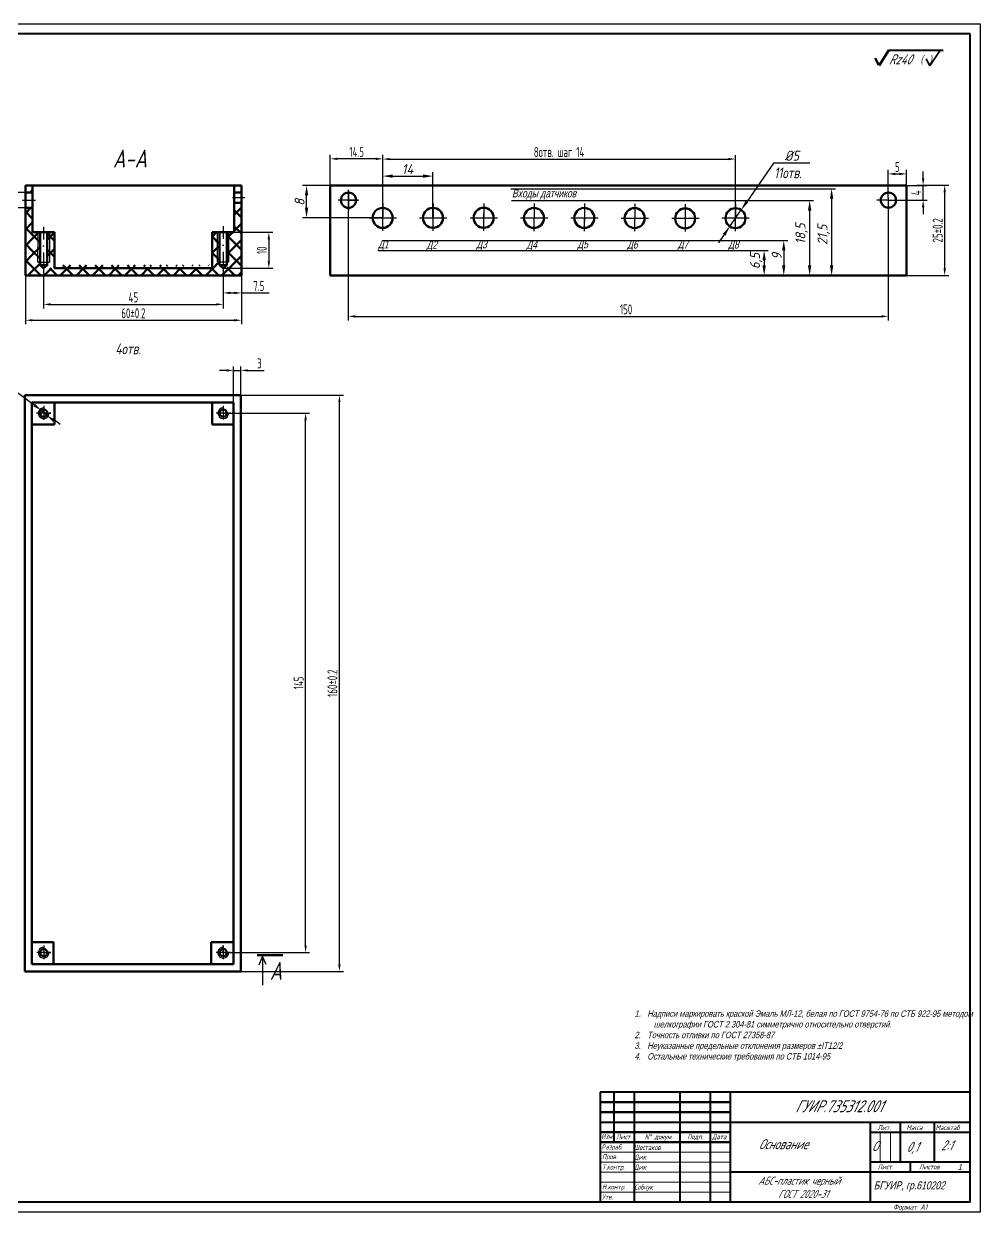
# Model space of a CAD drawing. Header units: millimetres. Extents: x 0 to 9139, y -367 to 2333.
# Drawn here: x 8081 to 8559, y 979 to 1573 of the extents above; entities that cross this region are included whole.
import ezdxf

# ---------------------------------------------------------------- set-up
doc = ezdxf.new("R2010")
doc.units = ezdxf.units.MM
doc.header["$LTSCALE"] = 0.5
doc.linetypes.add('осевая2', pattern=[28.575, 19.05, -3.175, 3.175, -3.175])
doc.linetypes.add('штрихпунктирная', pattern=[25.4, 12.7, -6.35, 0, -6.35])
doc.layers.get('0').update_dxf_attribs({"lineweight": 60})
doc.layers.get('Defpoints').update_dxf_attribs({"color": 5})
for name, color, linetype in [('1-оси', 1, 'осевая2'), ('3-размеры', 6, 'Continuous'), ('KONTUR', 7, 'Continuous'), ('MultiLayer', 9, 'Continuous')]:
    doc.layers.add(name, color=color, linetype=linetype)
for name, color, linetype, lineweight in [('Основная', 7, 'Continuous', 40), ('текст', 7, 'Continuous', 30), ('тонкая', 7, 'Continuous', 20)]:
    doc.layers.add(name, color=color, linetype=linetype, lineweight=lineweight)
doc.styles.add('ESKD', font='standarteskd.shx', dxfattribs={"width": 0.8, "oblique": 15})
doc.styles.get("Standard").update_dxf_attribs({"font": 'isocpeui.ttf', "width": 0.9})
doc.styles.add('ЕСКД', font='eskd15.shx', dxfattribs={"width": 0.8})
doc.styles.add('стиль1', font='romans.shx', dxfattribs={"width": 0.75, "oblique": 15, "height": 3.5})
doc.dimstyles.new('ISO-25', dxfattribs={"dimtxt": 3.5, "dimasz": 3.5, "dimexe": 2, "dimexo": 0, "dimgap": 1, "dimtad": 1, "dimtoh": 1, "dimdec": 0, "dimtxsty": 'Standard', "dimcen": 2.5, "dimadec": 0, "dimazin": 0, "dimtfac": 1, "dimtdec": 0, "dimtmove": 0, "dimatfit": 3, "dimldrblk": 'DOTSMALL', "dimfxl": 1, "dimarcsym": 0})
doc.dimstyles.new('Standart', dxfattribs={"dimtxt": 5, "dimasz": 5, "dimexe": 2, "dimexo": 0, "dimgap": 1, "dimtad": 1, "dimtoh": 1, "dimdec": 0, "dimtxsty": 'Standard', "dimcen": 2.5, "dimadec": 0, "dimazin": 0, "dimtfac": 1, "dimtdec": 0, "dimtmove": 0, "dimatfit": 3, "dimldrblk": 'DOTSMALL', "dimfxl": 1, "dimarcsym": 0})

# ---------------------------------------------------------------- blocks, each defined once
blk = doc.blocks.new('*D156')
at = {"layer": '3-размеры', "color": 0, "lineweight": -2, "transparency": 16777216}
for p, q in [((8189.44, 1387.73), (8240.78, 1387.73)), ((8238.78, 1103.23), (8238.78, 1384.23)), ((8189.44, 1099.73), (8240.78, 1099.73))]:
    blk.add_line(p, q, dxfattribs=at)
at = {"layer": '3-размеры', "color": 0, "lineweight": 30, "transparency": 16777216}
for points in [[(8238.19, 1384.23), (8239.36, 1384.23), (8238.78, 1387.73)], [(8238.19, 1103.23), (8239.36, 1103.23), (8238.78, 1099.73)]]:
    blk.add_solid(points, dxfattribs=at)
at = {"layer": 'Defpoints', "color": 0, "lineweight": 30, "transparency": 16777216}
for p in [(8189.44, 1387.73), (8238.78, 1387.73), (8189.44, 1099.73)]:
    blk.add_point(p, dxfattribs=at)
at = {"layer": '3-размеры', "color": 0, "lineweight": 30, "transparency": 16777216, "insert": (8235.28, 1243.73), "char_height": 5, "width": 5.4167, "attachment_point": 5, "rotation": 90, "style": 'ЕСКД'}
blk.add_mtext('160%%P0.2', dxfattribs=at)
blk = doc.blocks.new('_DotSmall')
at = {"color": 0, "linetype": 'ByBlock', "const_width": 0.5}
blk.add_lwpolyline([(-0.0625, 0, 1), (0.0625, 0, 1)], format="xyb", close=True, dxfattribs=at)
blk = doc.blocks.new('*D157')
at = {"layer": '3-размеры', "color": 0, "lineweight": -2, "transparency": 16777216}
for p, q in [((8180.73, 1378.71), (8223.87, 1378.71)), ((8221.87, 1112.62), (8221.87, 1375.21)), ((8180.73, 1109.12), (8223.87, 1109.12))]:
    blk.add_line(p, q, dxfattribs=at)
at = {"layer": '3-размеры', "color": 0, "transparency": 16777216}
for points in [[(8221.28, 1375.21), (8222.45, 1375.21), (8221.87, 1378.71)], [(8221.28, 1112.62), (8222.45, 1112.62), (8221.87, 1109.12)]]:
    blk.add_solid(points, dxfattribs=at)
at = {"layer": 'Defpoints', "color": 0, "transparency": 16777216}
for p in [(8180.73, 1378.71), (8221.87, 1378.71), (8180.73, 1109.12)]:
    blk.add_point(p, dxfattribs=at)
at = {"layer": '3-размеры', "color": 0, "lineweight": 30, "transparency": 16777216, "insert": (8218.37, 1243.91), "char_height": 5, "attachment_point": 5, "rotation": 90, "style": 'ЕСКД'}
blk.add_mtext('145', dxfattribs=at)
blk = doc.blocks.new('*D158')
at = {"layer": '3-размеры', "color": 0, "lineweight": -2, "transparency": 16777216}
for p, q in [((8185.84, 1384.13), (8185.84, 1402.09)), ((8189.44, 1384.13), (8189.44, 1402.09)), ((8182.34, 1400.09), (8178.84, 1400.09)), ((8185.84, 1400.09), (8189.44, 1400.09)), ((8192.94, 1400.09), (8201.11, 1400.09))]:
    blk.add_line(p, q, dxfattribs=at)
at = {"layer": '3-размеры', "color": 0, "transparency": 16777216}
for points in [[(8182.34, 1400.67), (8182.34, 1399.51), (8185.84, 1400.09)], [(8192.94, 1400.67), (8192.94, 1399.51), (8189.44, 1400.09)]]:
    blk.add_solid(points, dxfattribs=at)
at = {"layer": 'Defpoints', "color": 0, "transparency": 16777216}
for p in [(8189.44, 1400.09), (8185.84, 1384.13), (8189.44, 1384.13)]:
    blk.add_point(p, dxfattribs=at)
at = {"layer": '3-размеры', "color": 0, "lineweight": 30, "transparency": 16777216, "insert": (8198.78, 1403.59), "char_height": 5, "width": 5.7143, "attachment_point": 5, "style": 'ЕСКД'}
blk.add_mtext('3', dxfattribs=at)
blk = doc.blocks.new('*D142')
at = {"layer": '3-размеры', "color": 0, "lineweight": -2, "transparency": 16777216}
for p, q in [((8186.18, 1469.13), (8205.48, 1469.13)), ((8203.48, 1465.63), (8203.48, 1454.63)), ((8180.66, 1451.13), (8205.48, 1451.13))]:
    blk.add_line(p, q, dxfattribs=at)
at = {"layer": '3-размеры', "color": 0, "transparency": 16777216}
for points in [[(8202.9, 1465.63), (8204.07, 1465.63), (8203.48, 1469.13)], [(8202.9, 1454.63), (8204.07, 1454.63), (8203.48, 1451.13)]]:
    blk.add_solid(points, dxfattribs=at)
at = {"layer": 'Defpoints', "color": 0, "transparency": 16777216}
for p in [(8186.18, 1469.13), (8180.66, 1451.13), (8203.48, 1451.13)]:
    blk.add_point(p, dxfattribs=at)
at = {"layer": '3-размеры', "color": 0, "lineweight": 30, "transparency": 16777216, "insert": (8199.98, 1460.13), "char_height": 5, "attachment_point": 5, "rotation": 90, "style": 'ЕСКД'}
blk.add_mtext('10', dxfattribs=at)
blk = doc.blocks.new('*D143')
at = {"layer": '3-размеры', "color": 0, "lineweight": -2, "transparency": 16777216}
for p, q in [((8180.66, 1451.13), (8180.66, 1436.82)), ((8189.78, 1451.13), (8189.78, 1436.82)), ((8184.16, 1438.82), (8186.28, 1438.82)), ((8189.78, 1438.82), (8203.66, 1438.82))]:
    blk.add_line(p, q, dxfattribs=at)
at = {"layer": '3-размеры', "color": 0, "transparency": 16777216}
for points in [[(8184.16, 1439.4), (8184.16, 1438.24), (8180.66, 1438.82)], [(8186.28, 1439.4), (8186.28, 1438.24), (8189.78, 1438.82)]]:
    blk.add_solid(points, dxfattribs=at)
at = {"layer": 'Defpoints', "color": 0, "transparency": 16777216}
for p in [(8180.66, 1451.13), (8189.78, 1451.13), (8189.78, 1438.82)]:
    blk.add_point(p, dxfattribs=at)
at = {"layer": '3-размеры', "color": 0, "lineweight": 30, "transparency": 16777216, "insert": (8198.47, 1442.32), "char_height": 5, "attachment_point": 5, "style": 'ЕСКД'}
blk.add_mtext('7.5', dxfattribs=at)
blk = doc.blocks.new('*D144')
at = {"layer": '3-размеры', "color": 0, "lineweight": -2, "transparency": 16777216}
for p, q in [((8081.78, 1447.53), (8081.78, 1423.16)), ((8189.78, 1447.53), (8189.78, 1423.16)), ((8085.28, 1425.16), (8186.28, 1425.16))]:
    blk.add_line(p, q, dxfattribs=at)
at = {"layer": '3-размеры', "color": 0, "lineweight": 30, "transparency": 16777216}
for points in [[(8085.28, 1425.74), (8085.28, 1424.58), (8081.78, 1425.16)], [(8186.28, 1425.74), (8186.28, 1424.58), (8189.78, 1425.16)]]:
    blk.add_solid(points, dxfattribs=at)
at = {"layer": 'Defpoints', "color": 0, "lineweight": 30, "transparency": 16777216}
for p in [(8081.78, 1447.53), (8189.78, 1447.53), (8189.78, 1425.16)]:
    blk.add_point(p, dxfattribs=at)
at = {"layer": '3-размеры', "color": 0, "lineweight": 30, "transparency": 16777216, "insert": (8135.78, 1428.66), "char_height": 5, "attachment_point": 5, "style": 'ЕСКД'}
blk.add_mtext('60%%P0.2', dxfattribs=at)
blk = doc.blocks.new('*D145')
at = {"layer": '3-размеры', "color": 0, "lineweight": -2, "transparency": 16777216}
for p, q in [((8090.87, 1451.13), (8090.87, 1431.09)), ((8180.66, 1451.13), (8180.66, 1431.09)), ((8094.37, 1433.09), (8177.16, 1433.09))]:
    blk.add_line(p, q, dxfattribs=at)
at = {"layer": '3-размеры', "color": 0, "lineweight": 30, "transparency": 16777216}
for points in [[(8094.37, 1433.68), (8094.37, 1432.51), (8090.87, 1433.09)], [(8177.16, 1433.68), (8177.16, 1432.51), (8180.66, 1433.09)]]:
    blk.add_solid(points, dxfattribs=at)
at = {"layer": 'Defpoints', "color": 0, "lineweight": 30, "transparency": 16777216}
for p in [(8090.87, 1451.13), (8180.66, 1451.13), (8180.66, 1433.09)]:
    blk.add_point(p, dxfattribs=at)
at = {"layer": '3-размеры', "color": 0, "lineweight": 30, "transparency": 16777216, "insert": (8135.76, 1436.59), "char_height": 5, "attachment_point": 5, "style": 'ЕСКД'}
blk.add_mtext('45', dxfattribs=at)
blk = doc.blocks.new('*D139')
at = {"layer": '3-размеры', "color": 0, "lineweight": -2, "transparency": 16777216}
for p, q in [((8070.57, 1492.49), (8070.57, 1495.99)), ((8081.78, 1488.99), (8068.57, 1488.99)), ((8070.57, 1488.99), (8070.57, 1481.39)), ((8081.78, 1481.39), (8068.57, 1481.39)), ((8070.57, 1474.39), (8063.1, 1474.39)), ((8070.57, 1477.89), (8070.57, 1474.39))]:
    blk.add_line(p, q, dxfattribs=at)
at = {"layer": '3-размеры', "color": 0, "lineweight": 30, "transparency": 16777216}
for points in [[(8069.99, 1492.49), (8071.16, 1492.49), (8070.57, 1488.99)], [(8069.99, 1477.89), (8071.16, 1477.89), (8070.57, 1481.39)]]:
    blk.add_solid(points, dxfattribs=at)
at = {"layer": 'Defpoints', "color": 0, "lineweight": 30, "transparency": 16777216}
for p in [(8081.78, 1488.99), (8070.57, 1481.39), (8081.78, 1481.39)]:
    blk.add_point(p, dxfattribs=at)
at = {"layer": '3-размеры', "color": 0, "lineweight": 30, "transparency": 16777216, "insert": (8066.33, 1477.89), "char_height": 5, "width": 6.2857, "attachment_point": 5, "style": 'ЕСКД'}
blk.add_mtext('%%C4', dxfattribs=at)
blk = doc.blocks.new('*D146')
at = {"layer": '3-размеры', "color": 0, "lineweight": -2, "transparency": 16777216}
for p, q in [((8513.14, 1486.39), (8513.14, 1500.3)), ((8516.64, 1498.3), (8518.72, 1498.3)), ((8522.22, 1486.39), (8522.22, 1500.3))]:
    blk.add_line(p, q, dxfattribs=at)
at = {"layer": '3-размеры', "color": 0, "transparency": 16777216}
for points in [[(8516.64, 1498.89), (8516.64, 1497.72), (8513.14, 1498.3)], [(8518.72, 1498.89), (8518.72, 1497.72), (8522.22, 1498.3)]]:
    blk.add_solid(points, dxfattribs=at)
at = {"layer": 'Defpoints', "color": 0, "transparency": 16777216}
for p in [(8522.22, 1498.3), (8513.14, 1486.39), (8522.22, 1486.39)]:
    blk.add_point(p, dxfattribs=at)
at = {"layer": '3-размеры', "color": 0, "lineweight": 30, "transparency": 16777216, "insert": (8517.68, 1501.8), "char_height": 5, "attachment_point": 5, "style": 'ЕСКД'}
blk.add_mtext('5', dxfattribs=at)
blk = doc.blocks.new('*D147')
at = {"layer": '3-размеры', "color": 0, "lineweight": -2, "transparency": 16777216}
for p, q in [((8530.58, 1496.03), (8530.58, 1499.53)), ((8513.22, 1492.53), (8532.58, 1492.53)), ((8530.58, 1485.17), (8530.58, 1492.53)), ((8513.22, 1485.17), (8532.58, 1485.17)), ((8530.58, 1481.67), (8530.58, 1478.17))]:
    blk.add_line(p, q, dxfattribs=at)
at = {"layer": '3-размеры', "color": 0, "lineweight": 30, "transparency": 16777216}
for points in [[(8530, 1496.03), (8531.17, 1496.03), (8530.58, 1492.53)], [(8530, 1481.67), (8531.17, 1481.67), (8530.58, 1485.17)]]:
    blk.add_solid(points, dxfattribs=at)
at = {"layer": 'Defpoints', "color": 0, "lineweight": 30, "transparency": 16777216}
for p in [(8513.22, 1492.53), (8530.58, 1492.53), (8513.22, 1485.17)]:
    blk.add_point(p, dxfattribs=at)
at = {"layer": '3-размеры', "color": 0, "lineweight": 30, "transparency": 16777216, "insert": (8527.08, 1488.85), "char_height": 5, "attachment_point": 5, "rotation": 90, "style": 'ЕСКД'}
blk.add_mtext('4', dxfattribs=at)
blk = doc.blocks.new('*D148')
at = {"layer": '3-размеры', "color": 0, "lineweight": -2, "transparency": 16777216}
for p, q in [((8527.46, 1492.65), (8543.37, 1492.65)), ((8541.37, 1451.03), (8541.37, 1489.15)), ((8522.22, 1447.53), (8543.37, 1447.53))]:
    blk.add_line(p, q, dxfattribs=at)
at = {"layer": '3-размеры', "color": 0, "transparency": 16777216}
for points in [[(8540.79, 1489.15), (8541.95, 1489.15), (8541.37, 1492.65)], [(8540.79, 1451.03), (8541.95, 1451.03), (8541.37, 1447.53)]]:
    blk.add_solid(points, dxfattribs=at)
at = {"layer": 'Defpoints', "color": 0, "transparency": 16777216}
for p in [(8527.46, 1492.65), (8541.37, 1492.65), (8522.22, 1447.53)]:
    blk.add_point(p, dxfattribs=at)
at = {"layer": '3-размеры', "color": 0, "lineweight": 30, "transparency": 16777216, "insert": (8537.87, 1470.09), "char_height": 5, "attachment_point": 5, "rotation": 90, "style": 'ЕСКД'}
blk.add_mtext('25%%P0.2', dxfattribs=at)
blk = doc.blocks.new('*D140')
at = {"layer": '3-размеры', "color": 0, "lineweight": -2, "transparency": 16777216}
for p, q in [((8243.22, 1486.41), (8243.22, 1425.1)), ((8513.14, 1486.39), (8513.14, 1425.1)), ((8246.72, 1427.1), (8509.64, 1427.1))]:
    blk.add_line(p, q, dxfattribs=at)
at = {"layer": '3-размеры', "color": 0, "lineweight": 30, "transparency": 16777216}
for points in [[(8246.72, 1427.68), (8246.72, 1426.51), (8243.22, 1427.1)], [(8509.64, 1427.68), (8509.64, 1426.51), (8513.14, 1427.1)]]:
    blk.add_solid(points, dxfattribs=at)
at = {"layer": 'Defpoints', "color": 0, "lineweight": 30, "transparency": 16777216}
for p in [(8243.22, 1486.41), (8513.14, 1486.39), (8513.14, 1427.1)]:
    blk.add_point(p, dxfattribs=at)
at = {"layer": '3-размеры', "color": 0, "lineweight": 30, "transparency": 16777216, "insert": (8382.08, 1430.6), "char_height": 5, "attachment_point": 5, "style": 'ЕСКД'}
blk.add_mtext('150', dxfattribs=at)
blk = doc.blocks.new('*D141')
at = {"layer": '3-размеры', "color": 0, "lineweight": -2, "transparency": 16777216}
for p, q in [((8234.22, 1476.35), (8234.22, 1507.83)), ((8256.96, 1505.83), (8237.72, 1505.83)), ((8260.46, 1476.39), (8260.46, 1507.83))]:
    blk.add_line(p, q, dxfattribs=at)
at = {"layer": '3-размеры', "color": 0, "lineweight": 30, "transparency": 16777216}
for points in [[(8237.72, 1506.41), (8237.72, 1505.25), (8234.22, 1505.83)], [(8256.96, 1506.41), (8256.96, 1505.25), (8260.46, 1505.83)]]:
    blk.add_solid(points, dxfattribs=at)
at = {"layer": 'Defpoints', "color": 0, "lineweight": 30, "transparency": 16777216}
for p in [(8234.22, 1505.83), (8234.22, 1476.35), (8260.46, 1476.39)]:
    blk.add_point(p, dxfattribs=at)
at = {"layer": '3-размеры', "color": 0, "lineweight": 30, "transparency": 16777216, "insert": (8247.39, 1509.33), "char_height": 5, "width": 8.75, "attachment_point": 5, "style": 'ЕСКД'}
blk.add_mtext('14.5', dxfattribs=at)
blk = doc.blocks.new('*D155')
at = {"layer": '3-размеры', "color": 0, "lineweight": -2, "transparency": 16777216}
for p, q in [((8260.46, 1476.33), (8260.46, 1507.72)), ((8263.96, 1505.72), (8433.21, 1505.72)), ((8436.71, 1476.29), (8436.71, 1507.72))]:
    blk.add_line(p, q, dxfattribs=at)
at = {"layer": '3-размеры', "color": 0, "lineweight": 30, "transparency": 16777216}
for points in [[(8263.96, 1506.3), (8263.96, 1505.14), (8260.46, 1505.72)], [(8433.21, 1506.3), (8433.21, 1505.14), (8436.71, 1505.72)]]:
    blk.add_solid(points, dxfattribs=at)
at = {"layer": 'Defpoints', "color": 0, "lineweight": 30, "transparency": 16777216}
for p in [(8436.71, 1505.72), (8260.46, 1476.33), (8436.71, 1476.29)]:
    blk.add_point(p, dxfattribs=at)
at = {"layer": '3-размеры', "color": 0, "lineweight": 30, "transparency": 16777216, "insert": (8348.58, 1509.22), "char_height": 5, "attachment_point": 5, "style": 'ЕСКД'}
blk.add_mtext('8отв. шаг 14', dxfattribs=at)
blk = doc.blocks.new('*D179')
at = {"layer": '3-размеры', "color": 0, "lineweight": -2, "transparency": 16777216}
for p, q in [((8260.53, 1492.53), (8220.35, 1492.53)), ((8222.35, 1481.39), (8222.35, 1487.53)), ((8260.44, 1476.39), (8220.35, 1476.39))]:
    blk.add_line(p, q, dxfattribs=at)
at = {"layer": '3-размеры', "color": 0, "lineweight": 30, "transparency": 16777216}
for points in [[(8221.52, 1487.53), (8223.18, 1487.53), (8222.35, 1492.53)], [(8221.52, 1481.39), (8223.18, 1481.39), (8222.35, 1476.39)]]:
    blk.add_solid(points, dxfattribs=at)
at = {"layer": 'Defpoints', "color": 0, "lineweight": 30, "transparency": 16777216}
for p in [(8222.35, 1492.53), (8260.53, 1492.53), (8260.44, 1476.39)]:
    blk.add_point(p, dxfattribs=at)
at = {"layer": '3-размеры', "color": 0, "lineweight": 30, "transparency": 16777216, "insert": (8218.85, 1484.11), "char_height": 5, "attachment_point": 5, "rotation": 90}
blk.add_mtext('8', dxfattribs=at)
blk = doc.blocks.new('*D182')
at = {"layer": '3-размеры', "color": 0, "lineweight": -2, "transparency": 16777216}
for p, q in [((8258.11, 1460.06), (8453.11, 1460.06)), ((8451.11, 1455.06), (8451.11, 1452.53)), ((8258.11, 1447.53), (8453.11, 1447.53))]:
    blk.add_line(p, q, dxfattribs=at)
at = {"layer": '3-размеры', "color": 0, "lineweight": 30, "transparency": 16777216}
for points in [[(8450.28, 1455.06), (8451.95, 1455.06), (8451.11, 1460.06)], [(8450.28, 1452.53), (8451.95, 1452.53), (8451.11, 1447.53)]]:
    blk.add_solid(points, dxfattribs=at)
at = {"layer": 'Defpoints', "color": 0, "lineweight": 30, "transparency": 16777216}
for p in [(8258.11, 1460.06), (8258.11, 1447.53), (8451.11, 1447.53)]:
    blk.add_point(p, dxfattribs=at)
at = {"layer": '3-размеры', "color": 0, "lineweight": 30, "transparency": 16777216, "insert": (8447.11, 1454.8), "char_height": 5, "attachment_point": 5, "rotation": 90}
blk.add_mtext('6,5', dxfattribs=at)
blk = doc.blocks.new('*D183')
at = {"layer": '3-размеры', "color": 0, "lineweight": -2, "transparency": 16777216}
for p, q in [((8260.24, 1465.08), (8462.91, 1465.08)), ((8460.91, 1460.08), (8460.91, 1452.53)), ((8252.09, 1447.53), (8462.91, 1447.53))]:
    blk.add_line(p, q, dxfattribs=at)
at = {"layer": '3-размеры', "color": 0, "lineweight": 30, "transparency": 16777216}
for points in [[(8460.07, 1460.08), (8461.74, 1460.08), (8460.91, 1465.08)], [(8460.07, 1452.53), (8461.74, 1452.53), (8460.91, 1447.53)]]:
    blk.add_solid(points, dxfattribs=at)
at = {"layer": 'Defpoints', "color": 0, "lineweight": 30, "transparency": 16777216}
for p in [(8260.24, 1465.08), (8252.09, 1447.53), (8460.91, 1447.53)]:
    blk.add_point(p, dxfattribs=at)
at = {"layer": '3-размеры', "color": 0, "lineweight": 30, "transparency": 16777216, "insert": (8457.41, 1457.15), "char_height": 5, "attachment_point": 5, "rotation": 90}
blk.add_mtext('9', dxfattribs=at)
blk = doc.blocks.new('*D184')
at = {"layer": '3-размеры', "color": 0, "lineweight": -2, "transparency": 16777216}
for p, q in [((8453.48, 1484.97), (8475.85, 1484.97)), ((8473.85, 1479.97), (8473.85, 1452.53)), ((8453.48, 1447.53), (8475.85, 1447.53))]:
    blk.add_line(p, q, dxfattribs=at)
at = {"layer": '3-размеры', "color": 0, "lineweight": 30, "transparency": 16777216}
for points in [[(8473.02, 1479.97), (8474.68, 1479.97), (8473.85, 1484.97)], [(8473.02, 1452.53), (8474.68, 1452.53), (8473.85, 1447.53)]]:
    blk.add_solid(points, dxfattribs=at)
at = {"layer": 'Defpoints', "color": 0, "lineweight": 30, "transparency": 16777216}
for p in [(8453.48, 1484.97), (8453.48, 1447.53), (8473.85, 1447.53)]:
    blk.add_point(p, dxfattribs=at)
at = {"layer": '3-размеры', "color": 0, "lineweight": 30, "transparency": 16777216, "insert": (8469.85, 1468.38), "char_height": 5, "attachment_point": 5, "rotation": 90}
blk.add_mtext('18,5', dxfattribs=at)
blk = doc.blocks.new('*D185')
at = {"layer": '3-размеры', "color": 0, "lineweight": -2, "transparency": 16777216}
for p, q in [((8462.95, 1490.86), (8486.84, 1490.86)), ((8484.84, 1485.86), (8484.84, 1452.53)), ((8462.95, 1447.53), (8486.84, 1447.53))]:
    blk.add_line(p, q, dxfattribs=at)
at = {"layer": '3-размеры', "color": 0, "lineweight": 30, "transparency": 16777216}
for points in [[(8484, 1485.86), (8485.67, 1485.86), (8484.84, 1490.86)], [(8484, 1452.53), (8485.67, 1452.53), (8484.84, 1447.53)]]:
    blk.add_solid(points, dxfattribs=at)
at = {"layer": 'Defpoints', "color": 0, "lineweight": 30, "transparency": 16777216}
for p in [(8462.95, 1490.86), (8462.95, 1447.53), (8484.84, 1447.53)]:
    blk.add_point(p, dxfattribs=at)
at = {"layer": '3-размеры', "color": 0, "lineweight": 30, "transparency": 16777216, "insert": (8480.84, 1467.88), "char_height": 5, "attachment_point": 5, "rotation": 90}
blk.add_mtext('21,5', dxfattribs=at)
blk = doc.blocks.new('*D194')
at = {"color": 0, "lineweight": -2, "transparency": 16777216}
for p, q in [((8260.46, 1476.39), (8260.46, 1499.2)), ((8265.46, 1497.2), (8280.55, 1497.2)), ((8285.55, 1476.35), (8285.55, 1499.2))]:
    blk.add_line(p, q, dxfattribs=at)
at = {"color": 0, "lineweight": 30, "transparency": 16777216}
for points in [[(8265.46, 1498.04), (8265.46, 1496.37), (8260.46, 1497.2)], [(8280.55, 1498.04), (8280.55, 1496.37), (8285.55, 1497.2)]]:
    blk.add_solid(points, dxfattribs=at)
at = {"layer": 'Defpoints', "color": 0, "lineweight": 30, "transparency": 16777216}
for p in [(8285.55, 1497.2), (8260.46, 1476.39), (8285.55, 1476.35)]:
    blk.add_point(p, dxfattribs=at)
at = {"color": 0, "lineweight": 30, "transparency": 16777216, "insert": (8272.83, 1500.7), "char_height": 5, "attachment_point": 5}
blk.add_mtext('14', dxfattribs=at)

msp = doc.modelspace()

# ---------------------------------------------------------------- hatches: boundary and pattern name
h = msp.add_hatch()
h.set_pattern_fill('ANSI37', color=256, scale=1.8)
h.paths.add_polyline_path([(8085.38, 1481.39), (8081.78, 1481.39), (8081.78, 1447.53), (8189.78, 1447.53), (8189.78, 1483.89), (8186.18, 1483.89), (8186.18, 1451.13), (8085.38, 1451.13)])
h.paths.add_polyline_path([(8085.38, 1492.53), (8081.78, 1492.53), (8081.78, 1488.99), (8085.38, 1488.99)])
h.paths.add_polyline_path([(8189.78, 1492.53), (8186.18, 1492.53), (8186.18, 1488.99), (8189.78, 1488.99)])
h.paths.add_polyline_path([(8178.86, 1469.13), (8175.16, 1469.13), (8175.16, 1451.13), (8178.86, 1451.13)], flags=17)
h.paths.add_polyline_path([(8186.18, 1469.13), (8182.46, 1469.13), (8182.46, 1451.13), (8186.18, 1451.13)], flags=17)
h.paths.add_polyline_path([(8092.74, 1469.13), (8096.37, 1469.13), (8096.37, 1451.13), (8092.74, 1451.13)], flags=17)
h.paths.add_polyline_path([(8085.42, 1469.13), (8089.14, 1469.13), (8089.08, 1451.13), (8085.35, 1451.13)], flags=17)
edge = h.paths.add_edge_path(flags=17)
edge.add_line((8089.14, 1452.63), (8090.87, 1451.13))
edge = h.paths.add_edge_path(flags=16)
edge.add_line((8090.87, 1451.13), (8092.74, 1452.63))
edge.add_line((8178.86, 1452.63), (8180.66, 1451.13))
edge.add_line((8180.66, 1451.13), (8182.46, 1452.62))

# ---------------------------------------------------------------- linework, layer by layer
at = {"color": 0}
for p, q in [((8508.53, 1552.57), (8513.47, 1560.09)), ((8506.66, 1556.08), (8508.5, 1552.58))]:
    msp.add_line(p, q, dxfattribs=at)
for p, q in [((8513.47, 1560.09), (8540.65, 1559.95)), ((8081.78, 1492.53), (8081.78, 1447.53)), ((8081.78, 1492.53), (8085.38, 1492.53)), ((8085.38, 1492.53), (8085.38, 1469.13)), ((8085.38, 1492.53), (8186.18, 1492.53)), ((8186.18, 1469.13), (8186.18, 1492.53)), ((8186.18, 1492.53), (8189.78, 1492.53)), ((8189.78, 1447.53), (8189.78, 1492.53)), ((8522.22, 1492.53), (8234.22, 1492.53)), ((8234.22, 1447.53), (8234.22, 1492.53)), ((8522.22, 1447.53), (8522.22, 1492.53)), ((8085.38, 1488.19), (8085.38, 1486.39)), ((8186.18, 1488.99), (8189.78, 1488.99)), ((8186.18, 1488.19), (8186.18, 1486.39)), ((8189.78, 1488.19), (8189.78, 1484.59)), ((8513.22, 1485.17), (8513.22, 1485.17)), ((8189.78, 1483.89), (8186.18, 1483.89)), ((8090.87, 1469.13), (8085.38, 1469.13)), ((8088.17, 1469.13), (8093.57, 1469.13)), ((8089.14, 1452.63), (8089.14, 1469.13)), ((8090.87, 1469.13), (8096.37, 1469.13)), ((8092.74, 1452.63), (8092.74, 1469.13)), ((8096.37, 1469.13), (8096.37, 1451.13)), ((8175.16, 1469.13), (8175.16, 1451.13)), ((8180.66, 1469.13), (8175.16, 1469.13)), ((8180.66, 1469.13), (8177.86, 1469.13)), ((8178.86, 1469.13), (8178.86, 1452.63)), ((8186.18, 1469.13), (8180.66, 1469.13)), ((8182.46, 1452.62), (8182.46, 1469.12)), ((8089.14, 1452.63), (8090.87, 1451.13)), ((8089.14, 1452.63), (8092.74, 1452.63)), ((8090.87, 1451.13), (8092.74, 1452.63)), ((8090.87, 1451.13), (8090.87, 1451.13)), ((8090.87, 1451.13), (8090.87, 1451.13)), ((8096.37, 1451.13), (8175.16, 1451.13)), ((8178.86, 1452.63), (8180.66, 1451.13)), ((8178.86, 1452.63), (8182.46, 1452.62)), ((8180.66, 1451.13), (8182.46, 1452.62)), ((8183.46, 1451.13), (8183.46, 1451.13)), ((8081.78, 1447.53), (8189.78, 1447.53)), ((8234.22, 1447.53), (8522.22, 1447.53)), ((8081.44, 1387.73), (8081.44, 1099.73)), ((8189.44, 1387.73), (8081.44, 1387.73)), ((8185.84, 1384.13), (8085.04, 1384.13)), ((8085.04, 1384.13), (8085.04, 1103.33)), ((8096.37, 1384.13), (8096.37, 1373.13)), ((8175.16, 1384.13), (8175.16, 1373.13)), ((8185.84, 1103.33), (8185.84, 1384.13)), ((8189.44, 1099.73), (8189.44, 1387.73)), ((8096.37, 1373.13), (8085.04, 1373.13)), ((8175.16, 1373.13), (8185.84, 1373.13)), ((8081.44, 1360.58), (8081.44, 1362.38)), ((8085.04, 1361.48), (8085.04, 1360.58)), ((8095.91, 1114.35), (8085.22, 1114.35)), ((8095.91, 1103.35), (8095.91, 1114.35)), ((8185.61, 1114.33), (8174.61, 1114.33)), ((8174.61, 1114.33), (8174.61, 1103.65)), ((8210.47, 1107.85), (8197.63, 1107.85)), ((8081.44, 1099.73), (8189.44, 1099.73)), ((8085.04, 1103.33), (8185.84, 1103.33)), ((8434.14, 1034.34), (8369.14, 1034.34)), ((8434.14, 1029.34), (8369.14, 1029.34)), ((8434.14, 1019.34), (8369.14, 1019.34)), ((8434.14, 1014.34), (8369.14, 1014.34)), ((8504.14, 984.34), (8504.14, 984.34))]:
    msp.add_line(p, q)
at = {"color": 0, "lineweight": 35}
for p, q in [((8533.92, 1552.38), (8538.86, 1559.9)), ((8532.09, 1555.88), (8533.92, 1552.38))]:
    msp.add_line(p, q, dxfattribs=at)
at = {"linetype": 'штрихпунктирная'}
for p, q in [((8081.78, 1488.99), (8085.38, 1488.99)), ((8081.78, 1488.19), (8081.78, 1484.59)), ((8081.78, 1481.39), (8085.38, 1481.39))]:
    msp.add_line(p, q, dxfattribs=at)
at = {"lineweight": 30}
for p, q in [((8248.39, 1485.15), (8238.13, 1485.15)), ((8243.26, 1486.39), (8243.26, 1488.98)), ((8243.26, 1488.98), (8243.26, 1483.84)), ((8243.28, 1489.9), (8243.28, 1482.43)), ((8243.28, 1486.33), (8243.28, 1488.64)), ((8243.29, 1485.15), (8243.29, 1490.31)), ((8243.29, 1488.89), (8243.29, 1480.03)), ((8243.29, 1485.15), (8248.39, 1485.15)), ((8513.22, 1485.17), (8507.5, 1485.17)), ((8513.22, 1485.17), (8518.47, 1485.17)), ((8260.49, 1483.53), (8260.39, 1469.77)), ((8285.62, 1483.57), (8285.52, 1469.82)), ((8310.92, 1483.56), (8310.82, 1469.8)), ((8336.14, 1483.48), (8336.04, 1469.73)), ((8361.26, 1483.47), (8361.16, 1469.72)), ((8386.43, 1483.4), (8386.32, 1469.65)), ((8411.7, 1483.26), (8411.6, 1469.51)), ((8436.76, 1483.43), (8436.66, 1469.67)), ((8253.7, 1476.39), (8267.39, 1476.39)), ((8278.82, 1476.43), (8292.51, 1476.43)), ((8304.12, 1476.42), (8317.81, 1476.42)), ((8308.6, 1476.41), (8313.25, 1476.41)), ((8310.86, 1478.31), (8310.86, 1474.5)), ((8329.34, 1476.35), (8343.03, 1476.35)), ((8354.47, 1476.33), (8368.16, 1476.33)), ((8361.26, 1478.26), (8361.26, 1474.51)), ((8379.63, 1476.26), (8393.32, 1476.26)), ((8404.91, 1476.13), (8418.6, 1476.13)), ((8411.66, 1478.31), (8411.66, 1474.6)), ((8429.96, 1476.29), (8443.65, 1476.29)), ((8088.08, 1454.15), (8088.14, 1469.13)), ((8093.8, 1469.13), (8093.8, 1454.13)), ((8177.86, 1454.29), (8177.86, 1469.13)), ((8183.46, 1454.29), (8183.46, 1469.13)), ((8088.08, 1454.15), (8093.8, 1454.13)), ((8177.86, 1454.29), (8183.46, 1454.29)), ((8094.46, 1378.71), (8087.41, 1378.71)), ((8090.93, 1378.71), (8094.46, 1378.71)), ((8090.94, 1382.35), (8090.94, 1375.47)), ((8184.25, 1378.71), (8177.2, 1378.71)), ((8180.73, 1382.36), (8180.73, 1375.48)), ((8090.97, 1112.72), (8090.97, 1105.84)), ((8180.73, 1109.12), (8180.73, 1112.74)), ((8180.73, 1112.74), (8180.73, 1105.86)), ((8094.49, 1109.08), (8087.44, 1109.08)), ((8090.96, 1109.08), (8094.49, 1109.08)), ((8184.25, 1109.09), (8177.19, 1109.09))]:
    msp.add_line(p, q, dxfattribs=at)
at = {"color": 7, "lineweight": -3}
for p, q in [((8198.62, 1103.06), (8200.28, 1107.22)), ((8200.28, 1107.22), (8200.28, 1092.82)), ((8202.16, 1103.15), (8200.28, 1107.22))]:
    msp.add_line(p, q, dxfattribs=at)
for centre, radius in [((8243.29, 1485.15), 3.8), ((8513.22, 1485.17), 3.8), ((8260.39, 1476.31), 5), ((8285.55, 1476.35), 5), ((8310.87, 1476.37), 5), ((8336.04, 1476.29), 5), ((8361.2, 1476.29), 5), ((8386.37, 1476.21), 5), ((8411.62, 1476.05), 5), ((8436.79, 1476.19), 5), ((8090.94, 1378.73), 1.8), ((8180.73, 1378.74), 1.8), ((8090.97, 1109.1), 1.8), ((8180.73, 1109.12), 1.8)]:
    msp.add_circle(centre, radius)
at = {"lineweight": 30}
for centre, start, end in [((8090.93, 1378.71), 89.67503, 0), ((8180.73, 1378.71), 90, 0), ((8090.96, 1109.08), 89.67503, 0), ((8180.71, 1109.09), 89.67503, 0.55973)]:
    msp.add_arc(centre, 2.7, start, end, dxfattribs=at)
at = {"layer": '1-оси', "lineweight": 30}
for p, q in [((8080.41, 1485.14), (8086.76, 1485.14)), ((8191.49, 1486.42), (8185.4, 1486.42))]:
    msp.add_line(p, q, dxfattribs=at)
at = {"layer": '1-оси', "linetype": 'штрихпунктирная', "lineweight": 30}
for p, q in [((8090.87, 1471.85), (8090.87, 1449.53)), ((8180.66, 1472.18), (8180.66, 1449.3))]:
    msp.add_line(p, q, dxfattribs=at)
at = {"layer": '3-размеры', "lineweight": 30}
for p, q in [((8455.74, 1503.65), (8442.47, 1484.42)), ((8473.97, 1503.65), (8455.74, 1503.65)), ((8324.54, 1490.86), (8462.95, 1490.86)), ((8324.74, 1484.97), (8453.48, 1484.97)), ((8433.95, 1472.07), (8439.63, 1480.3)), ((8431.11, 1467.96), (8428.27, 1463.84)), ((8070.81, 1394.22), (8086.2, 1382.84)), ((8095.47, 1375.98), (8099.09, 1373.3))]:
    msp.add_line(p, q, dxfattribs=at)
at = {"layer": '3-размеры'}
msp.add_line((8088.96, 1380.8), (8092.39, 1377.66), dxfattribs=at)
at = {"layer": '3-размеры', "lineweight": 30}
for points in [[(8441.78, 1484.89), (8443.15, 1483.95), (8439.63, 1480.3)], [(8430.43, 1468.43), (8431.8, 1467.48), (8433.95, 1472.07)], [(8086.59, 1383.37), (8085.7, 1382.17), (8089.76, 1380.09)], [(8096.45, 1375.59), (8095.56, 1374.38), (8092.39, 1377.66)]]:
    msp.add_solid(points, dxfattribs=at)
at = {"layer": 'KONTUR'}
for p, q in [((7718.14, 1573.34), (8559.14, 1573.34)), ((8559.14, 1573.34), (8559.14, 979.34)), ((8559.14, 979.34), (7718.14, 979.34))]:
    msp.add_line(p, q, dxfattribs=at)
at = {"layer": 'Основная'}
for p, q in [((8554.14, 1568.34), (7738.14, 1568.34)), ((8554.14, 984.34), (8554.14, 1568.34)), ((8369.14, 1039.34), (8369.14, 984.34)), ((8554.14, 1039.34), (8369.14, 1039.34)), ((8376.14, 1014.34), (8376.14, 1039.34)), ((8386.14, 1039.34), (8386.14, 984.34)), ((8409.14, 984.34), (8409.14, 1039.34)), ((8424.14, 1039.34), (8424.14, 984.34)), ((8434.14, 1039.34), (8434.14, 984.34)), ((8369.14, 1024.34), (8554.14, 1024.34)), ((8504.14, 1024.34), (8504.14, 984.34)), ((8519.14, 1024.34), (8519.14, 1004.34)), ((8536.14, 1024.34), (8536.14, 1004.34)), ((8504.14, 1019.34), (8554.14, 1019.34)), ((8554.14, 1004.34), (8504.14, 1004.34)), ((8524.14, 1004.34), (8524.14, 999.34)), ((8554.14, 999.34), (8434.14, 999.34)), ((8554.14, 984.34), (7726.14, 984.34))]:
    msp.add_line(p, q, dxfattribs=at)
at = {"layer": 'тонкая'}
for p, q in [((8509.13, 1019.14), (8509.13, 1004.34)), ((8514.2, 1019.14), (8514.2, 1004.34)), ((8369.14, 1009.34), (8434.14, 1009.34)), ((8434.14, 1004.34), (8369.14, 1004.34)), ((8434.14, 999.34), (8369.14, 999.34))]:
    msp.add_line(p, q, dxfattribs=at)
for points in [[(8369.14, 994.34), (8434.14, 994.34)], [(8369.14, 989.34), (8434.14, 989.34)]]:
    msp.add_lwpolyline(points, dxfattribs=at)

# ---------------------------------------------------------------- texts
at = {"attachment_point": 1}
for s, width, gutter_width, insert, char_height, style in [('{\\fGOST type B|b0|i1|c0|p2;Rz40}', 68.69, 50, (8513.47, 1558.05), 5, 'ESKD'), ('{\\fGOST type B|b0|i1|c204|p2;А-А}', 123.642, 90, (8125.6, 1510.46), 9, 'ЕСКД'), ('{\\fGOST type B|b0|i1|c204|p2;ГУИР.735312.001}', 68.69, 50, (8466.62, 1035.31), 6, 'ESKD'), ('{\\fGOST type B|b0|i1|c204|p2;  Основание}', 68.69, 50, (8443.5, 1015.86), 5, 'ESKD'), ('{\\fGOST type B|b0|i1|c204|p2;О}', 14.9252, 50, (8504.91, 1014.93), 5, 'ESKD'), ('{\\fGOST type B|b0|i1|c204|p34;0,1}', 14.9252, 50, (8522.26, 1014.52), 5, 'ESKD'), ('{\\fGOST type B|b0|i1|c204|p34;2\\fGOST type B|b0|i1|c0|p34;:\\fGOST type B|b0|i1|c204|p34;1}', 14.9252, 50, (8539.41, 1015.28), 5, 'ESKD'), ('\\pxqc,t7;{\\fGOST type B|b0|i1|c204|p2;АБС-пластик черный   ГОСТ 2020-31}', 54.3317, 50, (8443.36, 997.13), 4, 'ESKD')]:
    msp.add_mtext_dynamic_manual_height_columns(s, width=width, gutter_width=gutter_width, heights=[0], dxfattribs=dict(at, insert=insert, char_height=char_height, style=style))
at = {"insert": (8204.01, 1104.47), "char_height": 9, "attachment_point": 1, "rotation": 359.71233, "style": 'ЕСКД'}
msp.add_mtext_dynamic_manual_height_columns('{\\fGOST type B|b0|i1|c204|p2;А}', width=123.642, gutter_width=90, heights=[0], dxfattribs=at)
at = {"insert": (8376.68, 1080.21), "char_height": 3.2, "width": 169.6843, "attachment_point": 1, "style": 'ESKD'}
msp.add_mtext('\\A1;\\pxi-3,l6,t5;1.^IНадписи маркировать краской Эмаль МЛ-12, белая по ГОСТ 9754-76 по СТБ 922-95 методом шелкографии ГОСТ 2.304-81 симметрично относительно отверстий.{\\A0;\\P}2.^IТочность отливки по ГОСТ 27358-87{\\A0;\\P3.^IНеуказанные предельные отклонения размеров %%PIT12/2\\P4.^IОстальные технические требования по СТБ 1014-95}', dxfattribs=at)
at = {"color": 0, "insert": (8547.9, 1003.43), "char_height": 3, "attachment_point": 1, "style": 'ESKD'}
msp.add_mtext_dynamic_manual_height_columns('1', width=0.6173, gutter_width=50, heights=[0], dxfattribs=at)
at = {"layer": '1-оси', "color": 0, "insert": (8505.89, 994.77), "char_height": 4, "attachment_point": 1, "style": 'ESKD'}
msp.add_mtext_dynamic_manual_height_columns('БГУИР, гр.610202', width=48.5954, gutter_width=50, heights=[0], dxfattribs=at)
at = {"layer": '3-размеры', "color": 0, "style": 'ESKD', "oblique": 15, "width": 0.8}
msp.add_text('(   )', height=3.5, dxfattribs=at).set_placement((8529.36, 1554.04))
at = {"layer": '3-размеры', "lineweight": 30, "insert": (8465.01, 1507.39), "char_height": 5, "width": 9.4568, "attachment_point": 5}
msp.add_mtext('%%C5', dxfattribs=at)
at = {"layer": '3-размеры', "lineweight": 30, "char_height": 5.4, "attachment_point": 1, "style": 'ЕСКД'}
for s, insert in [('{\\fGOST type B|b0|i1|c204|p2;11отв.}', (8456.13, 1501.53)), ('{\\fGOST type B|b0|i1|c204|p2;4отв.}', (8126.82, 1413.56))]:
    msp.add_mtext_dynamic_manual_height_columns(s, width=123.642, gutter_width=90, heights=[0], dxfattribs=dict(at, insert=insert))
at = {"layer": 'MultiLayer', "lineweight": -2, "char_height": 4, "attachment_point": 1, "style": 'ESKD'}
for s, insert in [('\\A1;\\pxi-1.7082,l2.7082,t2.7082;Входы датчиков', (8321.01, 1490.58)), ('\\A1;\\pxi-1.7082,l2.7082,t2.7082;Д1', (8254.03, 1465.08)), ('\\A1;\\pxi-1.7082,l2.7082,t2.7082;Д2', (8278.31, 1464.9)), ('\\A1;\\pxi-1.7082,l2.7082,t2.7082;Д3', (8303.2, 1465.09)), ('\\A1;\\pxi-1.7082,l2.7082,t2.7082;Д4', (8328.26, 1464.89)), ('\\A1;\\pxi-1.7082,l2.7082,t2.7082;Д5', (8353.68, 1465.09)), ('\\A1;\\pxi-1.7082,l2.7082,t2.7082;Д6', (8378.57, 1464.98)), ('\\A1;\\pxi-1.7082,l2.7082,t2.7082;Д7', (8403.92, 1465.15)), ('\\A1;\\pxi-1.7082,l2.7082,t2.7082;Д8', (8429.12, 1465.01))]:
    msp.add_mtext_dynamic_manual_height_columns(s, width=187.5961, gutter_width=50, heights=[52], dxfattribs=dict(at, insert=insert))
at = {"layer": 'текст', "style": 'стиль1', "oblique": 15, "width": 0.75}
for s, height, p in [('Лит.', 2.5, (8507.86, 1020.41)), ('Масса', 2.5, (8522.23, 1020.41)), ('Масштаб', 2.5, (8536.82, 1020.41)), ('Изм', 2.5, (8369.68, 1015.96)), ('Лист', 2.5, (8377.16, 1015.81)), ('N%%d докум. ', 2.5, (8391.44, 1015.81)), ('Подп.', 2.5, (8412.7, 1015.81)), ('Дата', 2.5, (8425.15, 1015.81)), ('Разраб.', 2.5, (8369.8, 1010.71)), ('Шестаков', 2.5, (8385.93, 1010.49)), ('Пров.', 2.5, (8370.1, 1005.87)), ('Дик', 2.5, (8386.23, 1005.66)), ('Т.контр.', 2.5, (8370.1, 1000.68)), ('Дик', 2.5, (8386.23, 1000.66)), ('Лист', 2.5, (8507.86, 1000.8)), ('Листов', 2.5, (8528.58, 1000.8)), ('Н.контр.', 2.5, (8370.1, 990.76)), ('Собчук', 2.5, (8386.23, 990.66)), ('Утв.', 2.5, (8370.1, 985.74)), ('Формат А1', 2.75, (8515.6, 980.59))]:
    msp.add_text(s, height=height, dxfattribs=at).set_placement(p)

# ---------------------------------------------------------------- dimensions: what is measured, and where the dimension line sits
at = {"lineweight": 30}
dim = msp.add_linear_dim(base=(8285.55, 1497.2), p1=(8260.46, 1476.39), p2=(8285.55, 1476.35), text='14', dimstyle='Standart', dxfattribs=at)
dim.commit()
dim.dimension.update_dxf_attribs({"geometry": '*D194', "text_midpoint": (8272.83, 1497.2), "dimtype": 160})
at = {"layer": '3-размеры', "lineweight": 30}
for base, p1, p2, text, picture, middle in [((8436.71, 1505.72), (8260.46, 1476.33), (8436.71, 1476.29), '8отв. шаг 14', '*D155', (8348.58, 1505.72)), ((8234.22, 1505.83), (8260.46, 1476.39), (8234.22, 1476.35), '14.5', '*D141', (8247.39, 1505.83)), ((8513.14, 1427.1), (8243.22, 1486.41), (8513.14, 1486.39), '150', '*D140', (8382.08, 1427.1))]:
    dim = msp.add_linear_dim(base=base, p1=p1, p2=p2, text=text, dimstyle='ISO-25', override={"dimtxt": 5, "dimtxsty": 'ЕСКД'}, dxfattribs=at)
    dim.commit()
    dim.dimension.update_dxf_attribs({"geometry": picture, "text_midpoint": middle, "dimtype": 160})
for base, p1, p2, text, picture, middle in [((8522.22, 1498.3), (8513.14, 1486.39), (8522.22, 1486.39), '5', '*D146', (8517.68, 1501.8)), ((8180.66, 1433.09), (8090.87, 1451.13), (8180.66, 1451.13), '45', '*D145', (8135.76, 1436.59)), ((8189.78, 1438.82), (8180.66, 1451.13), (8189.78, 1451.13), '7.5', '*D143', (8198.47, 1442.32)), ((8189.78, 1425.16), (8081.78, 1447.53), (8189.78, 1447.53), '60%%P0.2', '*D144', (8135.78, 1428.66)), ((8189.44, 1400.09), (8185.84, 1384.13), (8189.44, 1384.13), '3', '*D158', (8198.78, 1403.59))]:
    dim = msp.add_linear_dim(base=base, p1=p1, p2=p2, text=text, dimstyle='ISO-25', override={"dimtxt": 5, "dimtxsty": 'ЕСКД'}, dxfattribs=at)
    dim.commit()
    dim.dimension.update_dxf_attribs({"geometry": picture, "text_midpoint": middle})
for base, p1, p2, text, picture, middle in [((8530.58, 1492.53), (8513.22, 1485.17), (8513.22, 1492.53), '4', '*D147', (8527.08, 1488.85)), ((8203.48, 1451.13), (8186.18, 1469.13), (8180.66, 1451.13), '10', '*D142', (8199.98, 1460.13)), ((8221.87, 1378.71), (8180.73, 1109.12), (8180.73, 1378.71), '145', '*D157', (8218.37, 1243.91))]:
    dim = msp.add_linear_dim(base=base, p1=p1, p2=p2, angle=90, text=text, dimstyle='ISO-25', override={"dimtxt": 5, "dimtxsty": 'ЕСКД'}, dxfattribs=at)
    dim.commit()
    dim.dimension.update_dxf_attribs({"geometry": picture, "text_midpoint": middle})
for base, p1, p2, text, picture, middle in [((8070.57, 1481.39), (8081.78, 1488.99), (8081.78, 1481.39), '%%C4', '*D139', (8066.33, 1474.39)), ((8541.37, 1492.65), (8522.22, 1447.53), (8527.46, 1492.65), '25%%P0.2', '*D148', (8541.37, 1470.09)), ((8238.78, 1387.73), (8189.44, 1099.73), (8189.44, 1387.73), '160%%P0.2', '*D156', (8238.78, 1243.73))]:
    dim = msp.add_linear_dim(base=base, p1=p1, p2=p2, angle=90, text=text, dimstyle='ISO-25', override={"dimtxt": 5, "dimtxsty": 'ЕСКД'}, dxfattribs=at)
    dim.commit()
    dim.dimension.update_dxf_attribs({"geometry": picture, "text_midpoint": middle, "dimtype": 160})
for base, p1, p2, text, picture, middle in [((8222.35, 1492.53), (8260.44, 1476.39), (8260.53, 1492.53), '8', '*D179', (8222.35, 1484.11)), ((8484.84, 1447.53), (8462.95, 1490.86), (8462.95, 1447.53), '21,5', '*D185', (8484.84, 1467.88)), ((8473.85, 1447.53), (8453.48, 1484.97), (8453.48, 1447.53), '18,5', '*D184', (8473.85, 1468.38)), ((8460.91, 1447.53), (8260.24, 1465.08), (8252.09, 1447.53), '9', '*D183', (8460.91, 1457.15)), ((8451.11, 1447.53), (8258.11, 1460.06), (8258.11, 1447.53), '6,5', '*D182', (8451.11, 1454.8))]:
    dim = msp.add_linear_dim(base=base, p1=p1, p2=p2, angle=90, text=text, dimstyle='Standart', dxfattribs=at)
    dim.commit()
    dim.dimension.update_dxf_attribs({"geometry": picture, "text_midpoint": middle, "dimtype": 160})

doc.saveas('drawing.dxf')
